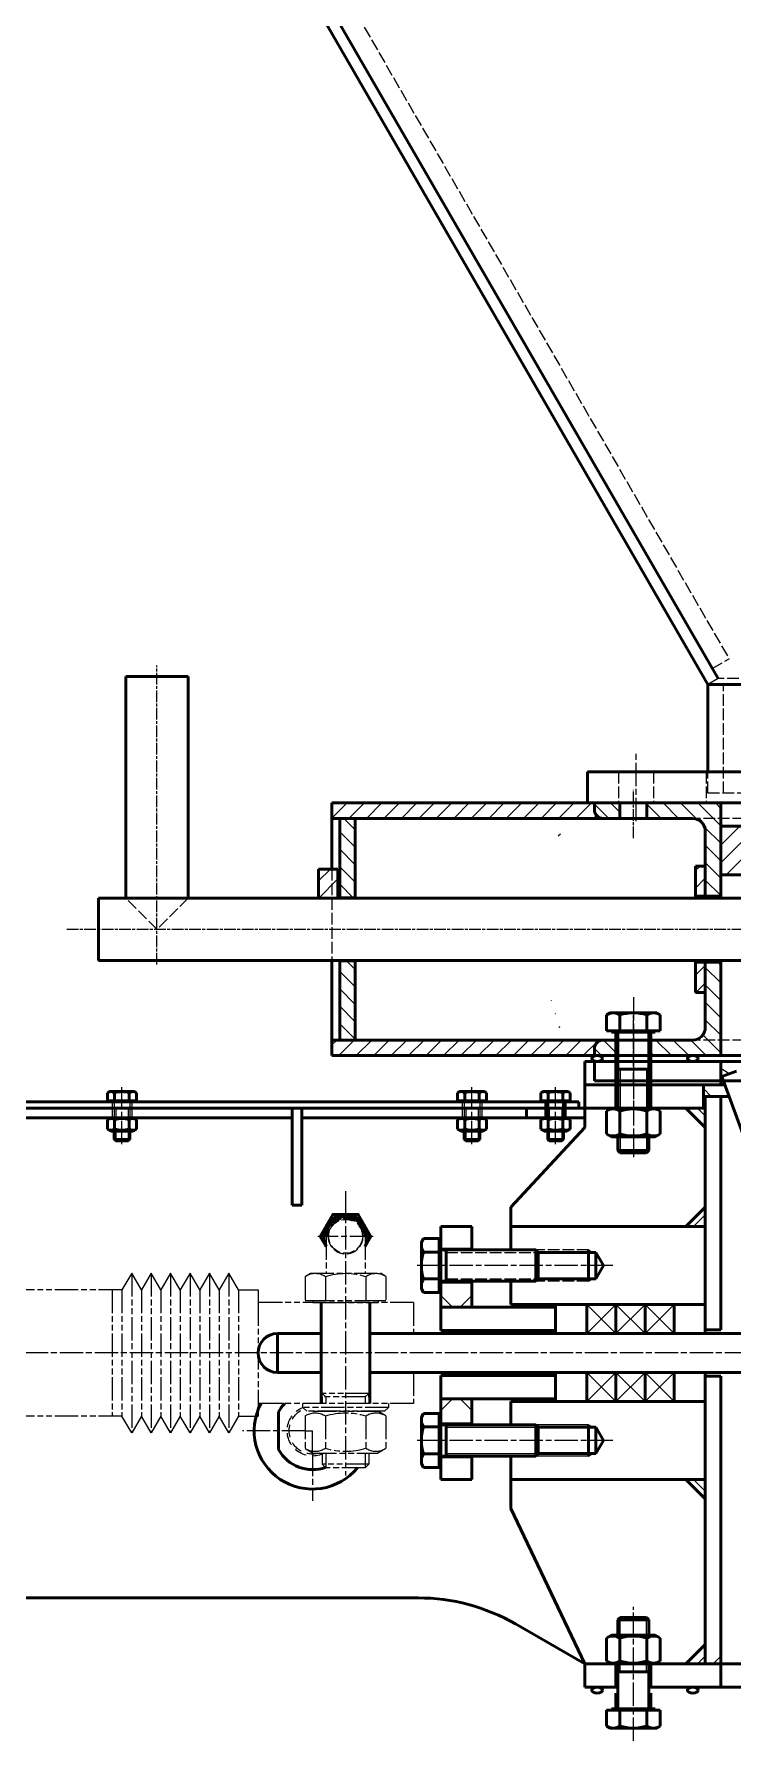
# Model space of a CAD drawing. Header units: millimetres. Extents: x -1263456 to 2767218, y -83310 to 50301.
# Drawn here: x 1101855 to 1102214, y -45662 to -44784 of the extents above; entities that cross this region are included whole.
import ezdxf

# ---------------------------------------------------------------- set-up
doc = ezdxf.new("R2010")
doc.units = ezdxf.units.MM
for name, pattern in [('AM_ISO02W050', [7.5, 6, -1.5]), ('AM_ISO08W050', [18, 12, -1.5, 3, -1.5]), ('AM_ISO08W050x2', [9, 6, -0.75, 1.5, -0.75]), ('AM_ISO09W050', [22.5, 12, -1.5, 3, -1.5, 3, -1.5]), ('CENTER', [7, 4, -1, 1, -1]), ('HIDDEN', [9.525, 6.35, -3.175])]:
    doc.linetypes.add(name, pattern=pattern)
doc.layers.get('0').update_dxf_attribs({"color": 255, "lineweight": 50})
for name, color, linetype, lineweight in [('AM_0', 7, 'Continuous', 50), ('AM_03', 6, 'HIDDEN', 5), ('AM_07', 4, 'CENTER', 18), ('AM_08', 1, 'Continuous', 5), ('AM_0N', 7, 'Continuous', 50), ('AM_11', 3, 'AM_ISO09W050', 25), ('AM_3', 6, 'AM_ISO02W050', 25), ('AM_4', 3, 'Continuous', 25), ('AM_4N', 3, 'Continuous', 25), ('AM_7', 4, 'AM_ISO08W050', 25), ('AM_8', 1, 'Continuous', 25)]:
    doc.layers.add(name, color=color, linetype=linetype, lineweight=lineweight)
pattern_1 = [(45, (7037.027, -1588.421), (-4.490128, 4.490128), [])]
pattern_2 = [(135, (7037.027, -1607.877), (-4.490128, -4.490128), [])]
pattern_3 = [(135, (7037.027, -1588.421), (-4.490128, -4.490128), [])]

# ---------------------------------------------------------------- blocks, each defined once
blk = doc.blocks.new('A$C2674245e')
at = {"layer": 'AM_8'}
h = blk.add_hatch(dxfattribs=at)
h.set_pattern_fill('ANSI31', color=256, scale=2)
h.set_pattern_definition(pattern_1)
h.paths.add_polyline_path([(874.41, 162.67), (836.41, 162.67), (836.41, 154.67), (852.96, 154.67), (874.41, 154.67)])
h = blk.add_hatch(dxfattribs=at)
h.set_pattern_fill('ANSI31', color=256, scale=2)
h.set_pattern_definition(pattern_1)
edge = h.paths.add_edge_path()
edge.add_line((901.41, 162.67), (888.41, 162.67))
edge.add_line((888.41, 162.67), (888.41, 154.67))
edge.add_line((888.41, 154.67), (896.91, 154.67))
edge.add_arc((896.91, 159.17), 4.5, 270, 360)
edge.add_line((901.41, 159.17), (901.41, 162.67))
edge = h.paths.add_edge_path()
edge.add_line((844.41, 80.67), (836.41, 80.67))
edge.add_line((836.41, 80.67), (836.41, 40.67))
edge.add_line((836.41, 40.67), (850.91, 40.67))
edge.add_arc((850.91, 47.17), 6.5, 180, 270, ccw=False)
edge.add_line((844.41, 47.17), (844.41, 80.67))
h.paths.add_polyline_path([(872.41, 40.67), (850.91, 40.67), (836.41, 40.67), (836.41, 32.67), (872.41, 32.67)])
edge = h.paths.add_edge_path()
edge.add_line((896.91, 40.67), (890.41, 40.67))
edge.add_line((890.41, 40.67), (890.41, 32.67))
edge.add_line((890.41, 32.67), (901.41, 32.67))
edge.add_line((901.41, 32.67), (901.41, 36.17))
edge.add_arc((896.91, 36.17), 4.5, 0, 90)
h = blk.add_hatch(dxfattribs=at)
h.set_pattern_fill('ANSI31', color=256, scale=2, angle=90)
h.set_pattern_definition(pattern_2)
edge = h.paths.add_edge_path()
edge.add_line((1036.41, 162.67), (913.47, 162.67))
edge.add_ellipse((873.04, 96.68), major_axis=(0, 98.82), ratio=0.549719, start_angle=305.93494, end_angle=311.89913, ccw=False)
edge.add_line((917.03, 154.67), (1036.41, 154.67))
edge.add_line((1036.41, 154.67), (1036.41, 162.67))
edge = h.paths.add_edge_path()
edge.add_ellipse((873.04, 96.68), major_axis=(0, 98.82), ratio=0.549719, start_angle=305.93494, end_angle=311.89913)
edge.add_line((913.47, 162.67), (901.41, 162.67))
edge.add_line((901.41, 162.67), (901.41, 159.17))
edge.add_arc((896.91, 159.17), 4.5, -90, 0, ccw=False)
edge.add_line((896.91, 154.67), (917.03, 154.67))
h = blk.add_hatch(dxfattribs=at)
h.set_pattern_fill('ANSI31', color=256, scale=2, angle=90)
h.set_pattern_definition(pattern_3)
h.paths.add_polyline_path([(361.41, 150.67), (336.41, 150.67), (336.41, 125.67), (361.41, 125.67)])
h.paths.add_polyline_path([(836.41, 150.67), (811.41, 150.67), (811.41, 125.67), (836.41, 125.67)])
h = blk.add_hatch(dxfattribs=at)
h.set_pattern_fill('ANSI31', color=256, scale=2)
h.set_pattern_definition(pattern_1)
h.paths.add_polyline_path([(844.41, 148.17, -0.414214), (850.91, 154.67), (836.41, 154.67), (836.41, 114.67), (844.41, 114.67), (844.41, 130.17)])
h = blk.add_hatch(dxfattribs=at)
h.set_pattern_fill('ANSI31', color=256, scale=2)
h.set_pattern_definition([(45, (7037.027, -1607.877), (-4.490128, 4.490128), [])])
h.paths.add_polyline_path([(1032.41, 154.67), (1024.41, 154.67), (1024.41, 113.92), (1032.41, 113.92)])
h.paths.add_polyline_path([(1032.41, 81.42), (1024.41, 81.42), (1024.41, 40.67), (1032.41, 40.67)])
h = blk.add_hatch(dxfattribs=at)
h.set_pattern_fill('ANSI31', color=256, scale=2, angle=90)
h.set_pattern_definition(pattern_3)
h.paths.add_polyline_path([(139.5, 128.67), (136.41, 128.67), (129.5, 128.67), (129.5, 113.67), (139.5, 113.67)])
h.paths.add_polyline_path([(1043.33, 128.67), (1036.41, 128.67), (1033.33, 128.67), (1033.33, 113.67), (1043.33, 113.67)])
h = blk.add_hatch(dxfattribs=at)
h.set_pattern_fill('ANSI31', color=256, scale=2, angle=90)
h.set_pattern_definition(pattern_3)
h.paths.add_polyline_path([(849.41, 130.17), (844.41, 130.17), (844.41, 114.67), (849.41, 114.67)])
h.paths.add_polyline_path([(849.41, 80.67), (844.41, 80.67), (844.41, 65.17), (849.41, 65.17)])
h = blk.add_hatch(dxfattribs=at)
h.set_pattern_fill('ANSI31', color=256, scale=2, angle=90)
h.set_pattern_definition(pattern_2)
edge = h.paths.add_edge_path()
edge.add_line((1036.41, 40.67), (917.8, 40.67))
edge.add_ellipse((873.04, 96.68), major_axis=(0, 98.82), ratio=0.549719, start_angle=229.63178, end_angle=235.47662, ccw=False)
edge.add_line((914.43, 32.67), (1036.41, 32.67))
edge.add_line((1036.41, 32.67), (1036.41, 40.67))
edge = h.paths.add_edge_path()
edge.add_ellipse((873.04, 96.68), major_axis=(0, 98.82), ratio=0.549719, start_angle=229.63178, end_angle=235.47662)
edge.add_line((917.8, 40.67), (896.91, 40.67))
edge.add_arc((896.91, 36.17), 4.5, 0, 90, ccw=False)
edge.add_line((901.41, 36.17), (901.41, 32.67))
edge.add_line((901.41, 32.67), (914.43, 32.67))
at = {"layer": 'AM_0'}
for p, q in [((1142.41, 227.67), (1110.41, 227.67)), ((1110.41, 113.67), (1110.41, 227.67)), ((1142.41, 113.67), (1142.41, 227.67)), ((836.41, 162.67), (586.41, 162.67)), ((836.41, 113.67), (836.41, 162.67)), ((874.41, 154.67), (874.41, 162.67)), ((888.41, 154.67), (888.41, 162.67)), ((901.41, 162.67), (1036.41, 162.67)), ((1036.41, 154.67), (1036.41, 162.67)), ((836.41, 150.67), (586.41, 150.67)), ((896.91, 154.67), (1036.41, 154.67)), ((1024.41, 113.67), (1024.41, 154.67)), ((1032.41, 113.67), (1032.41, 154.67)), ((1036.41, 154.67), (1036.41, 128.67)), ((836.41, 125.67), (586.41, 125.67)), ((849.41, 130.17), (844.41, 130.17)), ((844.41, 113.67), (844.41, 130.17)), ((849.41, 113.67), (849.41, 130.17)), ((1036.41, 128.67), (1033.33, 128.67)), ((1033.33, 128.67), (1033.33, 113.67)), ((1043.33, 128.67), (1036.41, 128.67)), ((1043.33, 128.67), (1043.33, 113.67)), ((849.41, 114.67), (836.41, 114.67)), ((1156.41, 113.67), (616.13, 113.67)), ((849.41, 113.67), (836.41, 113.67)), ((1032.41, 113.92), (1024.41, 113.92)), ((1032.41, 113.67), (1024.41, 113.67)), ((1156.41, 113.67), (1156.41, 81.67)), ((1156.41, 81.67), (560.7, 81.67)), ((836.41, 32.67), (836.41, 81.67)), ((849.41, 80.67), (836.41, 80.67)), ((844.41, 65.17), (844.41, 81.67)), ((849.41, 65.17), (849.41, 81.67)), ((1024.41, 40.67), (1024.41, 81.67)), ((1032.41, 81.67), (1024.41, 81.67)), ((1032.41, 81.42), (1024.41, 81.42)), ((1032.41, 40.67), (1032.41, 81.67)), ((1036.41, 81.67), (1036.41, 40.67)), ((849.41, 65.17), (844.41, 65.17)), ((872.41, 40.67), (872.41, 32.67)), ((890.41, 40.67), (890.41, 32.67)), ((896.91, 40.67), (1036.41, 40.67)), ((1036.41, 32.67), (1036.41, 40.67)), ((836.41, 32.67), (586.41, 32.67)), ((901.41, 32.67), (1036.41, 32.67))]:
    blk.add_line(p, q, dxfattribs=at)
at = {"layer": 'AM_0N'}
for p, q in [((836.41, 113.67), (836.41, 162.67)), ((836.41, 162.67), (901.41, 162.67)), ((901.41, 162.67), (901.41, 159.17)), ((896.91, 154.67), (850.91, 154.67)), ((844.41, 148.17), (844.41, 113.67)), ((836.41, 81.67), (836.41, 32.67)), ((844.41, 47.17), (844.41, 81.67)), ((896.91, 40.67), (850.91, 40.67)), ((901.41, 32.67), (901.41, 36.17)), ((836.41, 32.67), (901.41, 32.67))]:
    blk.add_line(p, q, dxfattribs=at)
for centre, radius, start, end in [((896.91, 159.17), 4.5, 270, 0), ((850.91, 148.17), 6.5, 90, 180)]:
    blk.add_arc(centre, radius, start, end, dxfattribs=at)
at = {"layer": 'AM_0N', "extrusion": (0, 0, -1)}
for centre, radius, start, end in [((-850.91, 47.17), 6.5, 270, 0), ((-896.91, 36.17), 4.5, 90, 180)]:
    blk.add_arc(centre, radius, start, end, dxfattribs=at)
at = {"layer": 'AM_3'}
for p, q in [((321.91, 154.67), (852.96, 154.67)), ((1036.41, 128.67), (1036.41, 81.67)), ((1110.41, 113.67), (1126.41, 97.67)), ((1126.41, 97.67), (1142.41, 113.67)), ((321.91, 40.67), (850.91, 40.67))]:
    blk.add_line(p, q, dxfattribs=at)
at = {"layer": 'AM_7', "linetype": 'AM_ISO08W050x2'}
for p, q in [((1126.41, 79.53), (1126.41, 233.32)), ((881.41, 144.49), (881.41, 169.32)), ((1172.83, 97.67), (586.41, 97.67)), ((881.41, 18.02), (881.41, 55.06))]:
    blk.add_line(p, q, dxfattribs=at)
blk = doc.blocks.new('A$Cf68e3cce')
at = {"layer": 'AM_0', "color": 2}
for p, q in [((679.98, 2287.89, 6487349.28), (1619.31, 660.93, 6487349.28)), ((686.9, 2287.89, 6487349.28), (1624.5, 663.93, 6487349.28)), ((2135.31, 660.93, 6487349.28), (1619.31, 660.93, 6487349.28)), ((1619.31, 615.97, 6487349.28), (1619.31, 660.93, 6487349.28)), ((1557.31, 599.97, 6487349.28), (1557.31, 615.97, 6487349.28)), ((1557.31, 615.97, 6487349.28), (2197.31, 615.97, 6487349.28)), ((1557.31, 599.97, 6487349.28), (2197.31, 599.97, 6487349.28)), ((1560.93, 466.97, 6487349.28), (2190.93, 466.97, 6487349.28)), ((1560.93, 466.97, 6487349.28), (1560.93, 456.97, 6487349.28)), ((1560.93, 456.97, 6487349.28), (2190.93, 456.97, 6487349.28))]:
    blk.add_line(p, q, dxfattribs=at)
at = {"layer": 'AM_3', "color": 2}
for p, q in [((520.05, 2596.89, 6487349.28), (1630.16, 674.12, 6487349.28)), ((1621.5, 669.12, 6487349.28), (1630.16, 674.12, 6487349.28)), ((1624.5, 663.93, 6487349.28), (1619.31, 660.93, 6487349.28)), ((2130.11, 663.93, 6487349.28), (1624.5, 663.93, 6487349.28)), ((1627.31, 604.97, 6487349.28), (1627.31, 660.93, 6487349.28)), ((1573.31, 615.97, 6487349.28), (1573.31, 599.97, 6487349.28)), ((1591.31, 615.97, 6487349.28), (1591.31, 599.97, 6487349.28)), ((1618.31, 615.97, 6487349.28), (1618.31, 599.97, 6487349.28)), ((1619.31, 604.97, 6487349.28), (1619.31, 615.97, 6487349.28)), ((2135.31, 604.97, 6487349.28), (1619.31, 604.97, 6487349.28))]:
    blk.add_line(p, q, dxfattribs=at)
at = {"layer": 'AM_7', "color": 2}
blk.add_line((1582.31, 590.64, 6487349.28), (1582.31, 625.44, 6487349.28), dxfattribs=at)
at = {"color": 2, "xscale": -1}
blk.add_blockref('A$C2674245e', (2462.35, 437.3, 6487349.28), dxfattribs=at)
blk = doc.blocks.new('A$C6EFF79BD')
at = {"layer": 'AM_0'}
blk.add_line((746.5, -9.68), (746.5, 9.68), dxfattribs=at)
for radius, start, end in [(30, 219.29648, 27.81814), (20, 28.95502, 44.427), (20, 250.00016, 331.04498)]:
    blk.add_arc((729, 0), radius, start, end, dxfattribs=at)
at = {"layer": 'AM_03'}
for radius, start, end in [(13, 242.20423, 67.38014), (12, 253.40216, 69.36065)]:
    blk.add_arc((729, 0), radius, start, end, dxfattribs=at)
at = {"layer": 'AM_7'}
for p, q in [((732.79, 0), (765, 0)), ((729, -11.3), (729, -36))]:
    blk.add_line(p, q, dxfattribs=at)
at = {"layer": 'AM_8'}
for p in [(732.79, 0), (729, -11.3)]:
    blk.add_line(p, (729, 0), dxfattribs=at)
blk = doc.blocks.new('532SG2 SIDE VBIEW1')
at = {"layer": 'AM_0'}
for p, q in [((220021.36, 28669.01), (220023.22, 28670.08)), ((220021.36, 28669.01), (220021.36, 28660.88)), ((220047.22, 28670.08), (220023.22, 28670.08)), ((220028.29, 28669.01), (220028.29, 28660.88)), ((220042.15, 28669.01), (220042.15, 28660.88)), ((220049.08, 28669.01), (220047.22, 28670.08)), ((220049.08, 28669.01), (220049.08, 28660.88)), ((220021.36, 28660.88), (220023.98, 28660.88)), ((220023.98, 28660.88), (220046.47, 28660.88)), ((220023.98, 28660.88), (220023.98, 28660.08)), ((220027.22, 28660.08), (220023.98, 28660.08)), ((220026.22, 28648.08), (220026.22, 28660.08)), ((220043.22, 28660.08), (220027.22, 28660.08)), ((220027.22, 28660.08), (220027.22, 28642.31)), ((220046.47, 28660.08), (220043.22, 28660.08)), ((220043.22, 28660.08), (220043.22, 28638.31)), ((220044.22, 28648.08), (220044.22, 28660.08)), ((220046.47, 28660.88), (220049.08, 28660.88)), ((220046.47, 28660.88), (220046.47, 28660.08)), ((220060.22, 28645.08), (219420.22, 28645.08)), ((219990.22, 28645.08), (219990.22, 28633.08)), ((220026.22, 28649.08), (220026.22, 28621.08)), ((220026.22, 28645.08), (220026.22, 28633.08)), ((220027.22, 28641.08), (220027.22, 28642.31)), ((220043.22, 28641.08), (220043.22, 28642.31)), ((220044.22, 28649.08), (220044.22, 28621.08)), ((220044.22, 28645.08), (220044.22, 28633.08)), ((220060.22, 28645.08), (220060.22, 28633.08)), ((219989.68, 28637.4), (219942.98, 28509.08)), ((219989.68, 28637.4), (219982.17, 28640.14)), ((220027.22, 28641.08), (220027.22, 28621.08)), ((220027.22, 28641.08), (220043.22, 28641.08)), ((220043.22, 28641.08), (220043.22, 28621.08)), ((219985.93, 28627.08), (219999.22, 28627.08)), ((219988.11, 28633.08), (219990.22, 28633.08)), ((220060.22, 28633.08), (219990.22, 28633.08)), ((219990.22, 28627.08), (219990.22, 28507.08)), ((219998.22, 28627.08), (219998.22, 28505.08)), ((220060.22, 28633.08), (219999.22, 28633.08)), ((219999.22, 28633.08), (219999.22, 28621.08)), ((220060.22, 28633.08), (220060.22, 28621.08)), ((219998.22, 28611.08), (220008.22, 28621.08)), ((220071.22, 28621.08), (219998.22, 28621.08)), ((220021.36, 28619.58), (220023.97, 28621.08)), ((220021.36, 28607.79), (220021.36, 28619.58)), ((220046.47, 28621.08), (220023.97, 28621.08)), ((220028.29, 28607.79), (220028.29, 28619.58)), ((220042.15, 28607.79), (220042.15, 28619.58)), ((220049.08, 28619.58), (220046.47, 28621.08)), ((220049.08, 28607.79), (220049.08, 28619.58)), ((220060.22, 28621.08), (220060.22, 28611.08)), ((220205.72, 28616.08), (220060.22, 28616.08)), ((220713.22, 28624.23), (220063.22, 28624.23)), ((220063.22, 28624.23), (220063.22, 28621.08)), ((220078.45, 28621.08), (220071.99, 28621.08)), ((220671.22, 28621.08), (220079.22, 28621.08)), ((220090.22, 28621.08), (220090.22, 28616.08)), ((220205.72, 28621.08), (220205.72, 28571.08)), ((220210.72, 28621.08), (220210.72, 28571.08)), ((220385.72, 28616.08), (220210.72, 28616.08)), ((220021.36, 28607.79), (220023.97, 28606.28)), ((220049.08, 28607.79), (220046.47, 28606.28)), ((220098.22, 28570.08), (220060.22, 28611.08)), ((220046.47, 28606.28), (220023.97, 28606.28)), ((220027.22, 28606.28), (220027.22, 28599.31)), ((220028.45, 28598.08), (220027.22, 28599.31)), ((220027.22, 28599.31), (220043.22, 28599.31)), ((220043.22, 28599.31), (220041.99, 28598.08)), ((220043.22, 28606.28), (220043.22, 28599.31)), ((220028.45, 28598.08), (220041.99, 28598.08)), ((219998.22, 28570.08), (220008.22, 28560.08)), ((220098.22, 28560.08), (220098.22, 28570.08)), ((220210.72, 28571.08), (220205.72, 28571.08)), ((219998.22, 28560.08), (220098.22, 28560.08)), ((220098.22, 28560.08), (220098.22, 28548.08)), ((220118.22, 28560.08), (220118.22, 28548.08)), ((220118.22, 28560.08), (220134.22, 28560.08)), ((220134.22, 28560.08), (220134.22, 28506.58)), ((220050.64, 28540.08), (220054.55, 28546.86)), ((220054.55, 28546.86), (220054.55, 28533.31)), ((220084.22, 28546.86), (220054.55, 28546.86)), ((220058.22, 28548.08), (220058.22, 28532.08)), ((220118.22, 28548.58), (220134.22, 28548.58)), ((220050.64, 28540.08), (220054.55, 28533.31)), ((220084.22, 28533.31), (220054.55, 28533.31)), ((220098.22, 28532.08), (220098.22, 28520.08)), ((220118.22, 28532.08), (220118.22, 28518.58)), ((220118.22, 28531.58), (220134.22, 28531.58)), ((219998.22, 28520.08), (220098.22, 28520.08)), ((220014.22, 28520.08), (220014.22, 28505.08)), ((220029.22, 28520.08), (220029.22, 28505.08)), ((220044.22, 28520.08), (220044.22, 28505.08)), ((220059.22, 28520.08), (220059.22, 28505.08)), ((220075.22, 28520.08), (220075.22, 28505.08)), ((220170.72, 28521.08), (220170.72, 28469.08)), ((220195.72, 28521.08), (220195.72, 28469.08)), ((220075.22, 28518.58), (220134.22, 28518.58)), ((219338.61, 28505.08), (220170.72, 28505.08)), ((219990.22, 28507.08), (219998.22, 28507.08)), ((220075.22, 28506.58), (220134.22, 28506.58)), ((220195.72, 28505.08), (220218.22, 28505.08)), ((220218.22, 28505.08), (220218.22, 28485.08)), ((219338.61, 28485.08), (220170.72, 28485.08)), ((219998.22, 28485.08), (219998.22, 28335.08)), ((220014.22, 28470.08), (220014.22, 28485.08)), ((220029.22, 28470.08), (220029.22, 28485.08)), ((220044.22, 28470.08), (220044.22, 28485.08)), ((220059.22, 28470.08), (220059.22, 28485.08)), ((220075.22, 28470.08), (220075.22, 28485.08)), ((220195.72, 28485.08), (220218.22, 28485.08)), ((219990.22, 28483.08), (219990.22, 28335.08)), ((219990.22, 28483.08), (219998.22, 28483.08)), ((220075.22, 28483.58), (220134.22, 28483.58)), ((220134.22, 28430.08), (220134.22, 28483.58)), ((219998.22, 28470.08), (220098.22, 28470.08)), ((220075.22, 28471.58), (220134.22, 28471.58)), ((220098.22, 28458.08), (220098.22, 28470.08)), ((220118.22, 28458.08), (220118.22, 28471.58)), ((220058.22, 28442.08), (220058.22, 28458.08)), ((220118.22, 28458.58), (220134.22, 28458.58)), ((220050.64, 28450.08), (220054.55, 28456.86)), ((220050.64, 28450.08), (220054.55, 28443.31)), ((220084.22, 28456.86), (220054.55, 28456.86)), ((220054.55, 28443.31), (220054.55, 28456.86)), ((220084.22, 28443.31), (220054.55, 28443.31)), ((220098.22, 28430.08), (220098.22, 28442.08)), ((220118.22, 28430.08), (220118.22, 28442.08)), ((220118.22, 28441.58), (220134.22, 28441.58)), ((219998.22, 28430.08), (220098.22, 28430.08)), ((219998.22, 28420.08), (220008.22, 28430.08)), ((220098.22, 28430.08), (220098.22, 28415.08)), ((220118.22, 28430.08), (220134.22, 28430.08)), ((220098.22, 28415.08), (220060.22, 28335.08)), ((220571.22, 28369.08), (220145.9, 28369.08)), ((220027.22, 28357.86), (220028.45, 28359.08)), ((220043.22, 28357.86), (220027.22, 28357.86)), ((220027.22, 28349.88), (220027.22, 28357.86)), ((220041.99, 28359.08), (220028.45, 28359.08)), ((220041.99, 28359.08), (220043.22, 28357.86)), ((220043.22, 28349.88), (220043.22, 28357.86)), ((220060.22, 28335.08), (220095.9, 28355.69)), ((219998.22, 28345.08), (220008.22, 28335.08)), ((220021.36, 28348.38), (220023.97, 28349.88)), ((220021.36, 28348.38), (220021.36, 28336.59)), ((220023.97, 28349.88), (220046.47, 28349.88)), ((220028.29, 28348.38), (220028.29, 28336.59)), ((220042.15, 28348.38), (220042.15, 28336.59)), ((220049.08, 28348.38), (220046.47, 28349.88)), ((220049.08, 28348.38), (220049.08, 28336.59)), ((219420.22, 28335.08), (220060.22, 28335.08)), ((219990.22, 28335.08), (219990.22, 28323.08)), ((220021.36, 28336.59), (220023.97, 28335.08)), ((220023.97, 28335.08), (220046.47, 28335.08)), ((220026.22, 28323.08), (220026.22, 28335.08)), ((220027.22, 28331.08), (220027.22, 28335.08)), ((220043.22, 28331.08), (220043.22, 28335.08)), ((220044.22, 28323.08), (220044.22, 28335.08)), ((220049.08, 28336.59), (220046.47, 28335.08)), ((220060.22, 28335.08), (220060.22, 28323.08)), ((220027.22, 28331.08), (220027.22, 28329.86)), ((220043.22, 28331.08), (220027.22, 28331.08)), ((220027.22, 28312.08), (220027.22, 28329.86)), ((220043.22, 28331.08), (220043.22, 28329.86)), ((220043.22, 28312.08), (220043.22, 28329.86)), ((220027.22, 28323.08), (219453.22, 28323.08)), ((220026.22, 28312.08), (220026.22, 28320.08)), ((220060.22, 28323.08), (220043.22, 28323.08)), ((220044.22, 28312.08), (220044.22, 28320.08)), ((220021.36, 28303.16), (220021.36, 28311.28)), ((220023.98, 28311.28), (220021.36, 28311.28)), ((220023.98, 28312.08), (220027.22, 28312.08)), ((220023.98, 28311.28), (220023.98, 28312.08)), ((220046.47, 28311.28), (220023.98, 28311.28)), ((220027.22, 28312.08), (220043.22, 28312.08)), ((220028.29, 28303.16), (220028.29, 28311.28)), ((220042.15, 28303.16), (220042.15, 28311.28)), ((220043.22, 28312.08), (220046.47, 28312.08)), ((220046.47, 28311.28), (220046.47, 28312.08)), ((220049.08, 28311.28), (220046.47, 28311.28)), ((220049.08, 28303.16), (220049.08, 28311.28)), ((220021.36, 28303.16), (220023.22, 28302.08)), ((220023.22, 28302.08), (220047.22, 28302.08)), ((220049.08, 28303.16), (220047.22, 28302.08))]:
    blk.add_line(p, q, dxfattribs=at)
blk.add_lwpolyline([(220193.22, 28549.89), (220196.22, 28555.08), (220189.72, 28566.34), (220176.72, 28566.34), (220170.22, 28555.08), (220173.22, 28549.89)], dxfattribs=at)
for centre, radius, start, end in [((220024.82, 28663.96), 6.12, 55.55313, 115.55313), ((220035.22, 28647.18), 22.91, 72.38753, 107.61247), ((220045.62, 28663.96), 6.12, 64.44687, 124.44687), ((220024.83, 28614.52), 6.13, 55.56153, 115.56153), ((220035.22, 28597.75), 22.9, 72.38303, 107.61697), ((220045.62, 28614.52), 6.13, 64.43847, 124.43847), ((220024.83, 28612.85), 6.13, 244.43847, 304.43847), ((220035.22, 28629.62), 22.9, 252.38303, 287.61697), ((220045.62, 28612.85), 6.13, 235.56153, 295.56153), ((220183.22, 28555.08), 11.26, 332.65181, 207.34819), ((220183.22, 28555.08), 10, 0, 180), ((220218.22, 28495.08), 10, 270, 90), ((220145.9, 28269.08), 100, 90, 120), ((220024.83, 28343.32), 6.13, 55.56153, 115.56153), ((220035.22, 28326.55), 22.9, 72.38303, 107.61697), ((220045.62, 28343.32), 6.13, 64.43847, 124.43847), ((220024.83, 28341.65), 6.13, 244.43847, 304.43847), ((220035.22, 28358.42), 22.9, 252.38303, 287.61697), ((220045.62, 28341.65), 6.13, 235.56153, 295.56153), ((220024.82, 28308.21), 6.12, 244.44687, 304.44687), ((220035.22, 28324.99), 22.91, 252.38753, 287.61247), ((220045.62, 28308.21), 6.12, 235.55313, 295.55313)]:
    blk.add_arc(centre, radius, start, end, dxfattribs=at)
for centre in [(220004.65, 28646.58), (220053.86, 28646.58), (220004.65, 28321.58), (220053.86, 28321.58)]:
    blk.add_ellipse(centre, major_axis=(-2.77, 0), ratio=0.540609, dxfattribs=at)
at = {"layer": 'AM_07'}
blk.add_line((220035.22, 28660.05), (220035.22, 28619.26), dxfattribs=at)
at = {"layer": 'AM_08'}
blk.add_line((219985.93, 28638.77), (219990.22, 28641.44), dxfattribs=at)
at = {"layer": 'AM_0N'}
for p, q in [((220067.71, 28628.95), (220068.72, 28629.53)), ((220067.71, 28628.95), (220067.71, 28624.83)), ((220069.41, 28624.83), (220067.71, 28624.83)), ((220068.72, 28629.53), (220081.72, 28629.53)), ((220069.41, 28624.83), (220069.41, 28624.23)), ((220081.04, 28624.83), (220069.41, 28624.83)), ((220071.47, 28628.95), (220071.47, 28624.83)), ((220078.97, 28628.95), (220078.97, 28624.83)), ((220082.73, 28624.83), (220081.04, 28624.83)), ((220081.04, 28624.83), (220081.04, 28624.23)), ((220082.73, 28628.95), (220081.72, 28629.53)), ((220082.73, 28628.95), (220082.73, 28624.83)), ((220110.71, 28628.95), (220111.72, 28629.53)), ((220110.71, 28628.95), (220110.71, 28624.83)), ((220110.71, 28624.83), (220112.41, 28624.83)), ((220124.72, 28629.53), (220111.72, 28629.53)), ((220112.41, 28624.83), (220124.04, 28624.83)), ((220112.41, 28624.83), (220112.41, 28624.23)), ((220114.47, 28628.95), (220114.47, 28624.83)), ((220121.97, 28628.95), (220121.97, 28624.83)), ((220124.04, 28624.83), (220125.73, 28624.83)), ((220124.04, 28624.83), (220124.04, 28624.23)), ((220125.73, 28628.95), (220124.72, 28629.53)), ((220125.73, 28628.95), (220125.73, 28624.83)), ((220290.71, 28628.95), (220291.72, 28629.53)), ((220290.71, 28628.95), (220290.71, 28624.83)), ((220292.41, 28624.83), (220290.71, 28624.83)), ((220291.72, 28629.53), (220304.72, 28629.53)), ((220304.04, 28624.83), (220292.41, 28624.83)), ((220292.41, 28624.83), (220292.41, 28624.23)), ((220294.47, 28628.95), (220294.47, 28624.83)), ((220301.97, 28628.95), (220301.97, 28624.83)), ((220304.04, 28624.83), (220304.04, 28624.23)), ((220305.73, 28624.83), (220304.04, 28624.83)), ((220305.73, 28628.95), (220304.72, 28629.53)), ((220305.73, 28628.95), (220305.73, 28624.83)), ((220067.71, 28615.1), (220069.42, 28616.08)), ((220069.41, 28624.23), (220071.22, 28624.23)), ((220081.02, 28616.08), (220069.42, 28616.08)), ((220070.22, 28624.23), (220070.22, 28621.08)), ((220070.22, 28621.08), (220070.22, 28616.08)), ((220071.22, 28624.23), (220079.22, 28624.23)), ((220071.22, 28624.23), (220071.22, 28621.08)), ((220071.22, 28621.08), (220071.22, 28616.08)), ((220079.22, 28624.23), (220081.04, 28624.23)), ((220079.22, 28624.23), (220079.22, 28621.08)), ((220079.22, 28621.08), (220079.22, 28616.08)), ((220080.22, 28624.23), (220080.22, 28621.08)), ((220080.22, 28621.08), (220080.22, 28616.08)), ((220082.73, 28615.1), (220081.02, 28616.08)), ((220110.71, 28615.1), (220112.42, 28616.08)), ((220114.22, 28624.23), (220112.41, 28624.23)), ((220112.42, 28616.08), (220124.02, 28616.08)), ((220122.22, 28624.23), (220114.22, 28624.23)), ((220124.04, 28624.23), (220122.22, 28624.23)), ((220125.73, 28615.1), (220124.02, 28616.08)), ((220290.71, 28615.1), (220292.42, 28616.08)), ((220292.41, 28624.23), (220294.22, 28624.23)), ((220304.02, 28616.08), (220292.42, 28616.08)), ((220294.22, 28624.23), (220302.22, 28624.23)), ((220302.22, 28624.23), (220304.04, 28624.23)), ((220305.73, 28615.1), (220304.02, 28616.08)), ((220067.71, 28610.27), (220067.71, 28615.1)), ((220067.71, 28610.27), (220069.42, 28609.28)), ((220081.02, 28609.28), (220069.42, 28609.28)), ((220071.22, 28609.28), (220071.22, 28605)), ((220071.47, 28610.27), (220071.47, 28615.1)), ((220078.97, 28610.27), (220078.97, 28615.1)), ((220079.22, 28609.28), (220079.22, 28605)), ((220082.73, 28610.27), (220081.02, 28609.28)), ((220082.73, 28610.27), (220082.73, 28615.1)), ((220110.71, 28610.27), (220110.71, 28615.1)), ((220110.71, 28610.27), (220112.42, 28609.28)), ((220112.42, 28609.28), (220124.02, 28609.28)), ((220114.22, 28609.28), (220114.22, 28605)), ((220114.47, 28610.27), (220114.47, 28615.1)), ((220121.97, 28610.27), (220121.97, 28615.1)), ((220122.22, 28609.28), (220122.22, 28605)), ((220125.73, 28610.27), (220124.02, 28609.28)), ((220125.73, 28610.27), (220125.73, 28615.1)), ((220290.71, 28610.27), (220290.71, 28615.1)), ((220290.71, 28610.27), (220292.42, 28609.28)), ((220304.02, 28609.28), (220292.42, 28609.28)), ((220294.22, 28609.28), (220294.22, 28605)), ((220294.47, 28610.27), (220294.47, 28615.1)), ((220301.97, 28610.27), (220301.97, 28615.1)), ((220302.22, 28609.28), (220302.22, 28605)), ((220305.73, 28610.27), (220304.02, 28609.28)), ((220305.73, 28610.27), (220305.73, 28615.1)), ((220079.22, 28605), (220071.22, 28605)), ((220071.22, 28605), (220071.99, 28604.23)), ((220078.45, 28604.23), (220071.99, 28604.23)), ((220078.45, 28604.23), (220079.22, 28605)), ((220114.22, 28605), (220122.22, 28605)), ((220114.99, 28604.23), (220114.22, 28605)), ((220114.99, 28604.23), (220121.45, 28604.23)), ((220122.22, 28605), (220121.45, 28604.23)), ((220302.22, 28605), (220294.22, 28605)), ((220294.22, 28605), (220294.99, 28604.23)), ((220301.45, 28604.23), (220294.99, 28604.23)), ((220301.45, 28604.23), (220302.22, 28605)), ((220085.45, 28548.08), (220084.22, 28546.86)), ((220084.22, 28533.31), (220084.22, 28546.86)), ((220131.5, 28548.08), (220085.45, 28548.08)), ((220085.45, 28532.08), (220085.45, 28548.08)), ((220131.5, 28548.08), (220132.72, 28548.08)), ((220131.5, 28532.08), (220131.5, 28548.08)), ((220134.22, 28548.08), (220132.72, 28548.08)), ((220135.02, 28551.33), (220134.22, 28551.33)), ((220134.22, 28551.33), (220134.22, 28548.08)), ((220134.22, 28548.08), (220134.22, 28532.08)), ((220135.02, 28551.33), (220135.02, 28553.94)), ((220143.15, 28553.94), (220135.02, 28553.94)), ((220135.02, 28528.84), (220135.02, 28551.33)), ((220143.15, 28547.02), (220135.02, 28547.02)), ((220143.15, 28553.94), (220144.22, 28552.08)), ((220144.22, 28552.08), (220144.22, 28528.08)), ((220084.22, 28533.31), (220085.45, 28532.08)), ((220131.5, 28532.08), (220085.45, 28532.08)), ((220131.5, 28532.08), (220132.72, 28532.08)), ((220134.22, 28532.08), (220132.72, 28532.08)), ((220134.22, 28532.08), (220134.22, 28528.84)), ((220135.02, 28528.84), (220134.22, 28528.84)), ((220143.15, 28533.15), (220135.02, 28533.15)), ((220135.02, 28526.22), (220135.02, 28528.84)), ((220143.15, 28526.22), (220135.02, 28526.22)), ((220143.15, 28526.22), (220144.22, 28528.08)), ((220084.22, 28456.86), (220085.45, 28458.08)), ((220131.5, 28458.08), (220085.45, 28458.08)), ((220085.45, 28458.08), (220085.45, 28442.08)), ((220131.5, 28458.08), (220131.5, 28442.08)), ((220131.5, 28458.08), (220132.72, 28458.08)), ((220134.22, 28458.08), (220132.72, 28458.08)), ((220134.22, 28458.08), (220134.22, 28461.33)), ((220135.02, 28461.33), (220134.22, 28461.33)), ((220134.22, 28442.08), (220134.22, 28458.08)), ((220143.15, 28463.94), (220135.02, 28463.94)), ((220135.02, 28463.94), (220135.02, 28461.33)), ((220135.02, 28461.33), (220135.02, 28438.84)), ((220143.15, 28463.94), (220144.22, 28462.08)), ((220144.22, 28438.08), (220144.22, 28462.08)), ((220084.22, 28456.86), (220084.22, 28443.31)), ((220143.15, 28457.02), (220135.02, 28457.02)), ((220085.45, 28442.08), (220084.22, 28443.31)), ((220131.5, 28442.08), (220085.45, 28442.08)), ((220131.5, 28442.08), (220132.72, 28442.08)), ((220134.22, 28442.08), (220132.72, 28442.08)), ((220134.22, 28438.84), (220134.22, 28442.08)), ((220143.15, 28443.15), (220135.02, 28443.15)), ((220135.02, 28438.84), (220134.22, 28438.84)), ((220135.02, 28438.84), (220135.02, 28436.22)), ((220143.15, 28436.22), (220135.02, 28436.22)), ((220143.15, 28436.22), (220144.22, 28438.08))]:
    blk.add_line(p, q, dxfattribs=at)
for centre, radius, start, end in [((220069.59, 28626.22), 3.32, 55.55313, 115.55313), ((220075.22, 28617.13), 12.41, 72.38753, 107.61247), ((220080.85, 28626.22), 3.32, 64.44687, 124.44687), ((220112.59, 28626.22), 3.32, 55.55313, 115.55313), ((220118.22, 28617.13), 12.41, 72.38753, 107.61247), ((220123.85, 28626.22), 3.32, 64.44687, 124.44687), ((220292.59, 28626.22), 3.32, 55.55313, 115.55313), ((220298.22, 28617.13), 12.41, 72.38753, 107.61247), ((220303.85, 28626.22), 3.32, 64.44687, 124.44687), ((220069.59, 28612.36), 3.32, 55.56153, 115.56153), ((220069.59, 28613.01), 3.32, 244.43847, 304.43847), ((220075.22, 28603.28), 12.4, 72.38303, 107.61697), ((220075.22, 28622.09), 12.4, 252.38303, 287.61697), ((220080.85, 28612.36), 3.32, 64.43847, 124.43847), ((220080.85, 28613.01), 3.32, 235.56153, 295.56153), ((220112.59, 28612.36), 3.32, 55.56153, 115.56153), ((220112.59, 28613.01), 3.32, 244.43847, 304.43847), ((220118.22, 28603.28), 12.4, 72.38303, 107.61697), ((220118.22, 28622.09), 12.4, 252.38303, 287.61697), ((220123.85, 28612.36), 3.32, 64.43847, 124.43847), ((220123.85, 28613.01), 3.32, 235.56153, 295.56153), ((220292.59, 28612.36), 3.32, 55.56153, 115.56153), ((220292.59, 28613.01), 3.32, 244.43847, 304.43847), ((220298.22, 28603.28), 12.4, 72.38303, 107.61697), ((220298.22, 28622.09), 12.4, 252.38303, 287.61697), ((220303.85, 28612.36), 3.32, 64.43847, 124.43847), ((220303.85, 28613.01), 3.32, 235.56153, 295.56153), ((220138.1, 28550.48), 6.12, 325.55313, 25.55313), ((220121.31, 28540.08), 22.91, 342.38753, 17.61247), ((220138.1, 28529.69), 6.12, 334.44687, 34.44687), ((220138.1, 28460.48), 6.12, 325.55313, 25.55313), ((220121.31, 28450.08), 22.91, 342.38753, 17.61247), ((220138.1, 28439.69), 6.12, 334.44687, 34.44687)]:
    blk.add_arc(centre, radius, start, end, dxfattribs=at)
at = {"layer": 'AM_11'}
for p, q in [((220173.22, 28555.08), (220173.22, 28536.08)), ((220193.22, 28555.08), (220193.22, 28536.08)), ((220162.43, 28534.47), (220165.22, 28536.08)), ((220162.43, 28534.47), (220162.43, 28521.88)), ((220201.22, 28536.08), (220165.22, 28536.08)), ((220172.82, 28534.47), (220172.82, 28521.88)), ((220193.62, 28534.47), (220193.62, 28521.88)), ((220204.01, 28534.47), (220201.22, 28536.08)), ((220204.01, 28534.47), (220204.01, 28521.88)), ((220238.22, 28527.58), (220243.22, 28536.08)), ((220243.22, 28536.08), (220243.22, 28454.08)), ((220243.22, 28536.08), (220248.22, 28527.58)), ((220248.22, 28527.58), (220253.22, 28536.08)), ((220253.22, 28536.08), (220253.22, 28454.08)), ((220253.22, 28536.08), (220258.22, 28527.58)), ((220258.22, 28527.58), (220263.22, 28536.08)), ((220263.22, 28536.08), (220263.22, 28454.08)), ((220263.22, 28536.08), (220268.22, 28527.58)), ((220268.22, 28527.58), (220273.22, 28536.08)), ((220273.22, 28536.08), (220273.22, 28454.08)), ((220273.22, 28536.08), (220278.22, 28527.58)), ((220278.22, 28527.58), (220283.22, 28536.08)), ((220283.22, 28536.08), (220283.22, 28454.08)), ((220283.22, 28536.08), (220288.22, 28527.58)), ((220288.22, 28527.58), (220293.22, 28536.08)), ((220293.22, 28536.08), (220293.22, 28454.08)), ((220293.22, 28536.08), (220298.22, 28527.58)), ((220148.22, 28521.08), (220228.22, 28521.08)), ((220148.22, 28521.08), (220148.22, 28505.08)), ((220162.43, 28521.88), (220166.42, 28521.88)), ((220166.42, 28521.88), (220200.03, 28521.88)), ((220166.42, 28521.88), (220166.42, 28521.08)), ((220171.22, 28521.08), (220166.42, 28521.08)), ((220195.22, 28521.08), (220171.22, 28521.08)), ((220200.03, 28521.08), (220195.22, 28521.08)), ((220200.03, 28521.88), (220204.01, 28521.88)), ((220200.03, 28521.88), (220200.03, 28521.08)), ((220228.22, 28527.58), (220228.22, 28521.08)), ((220238.22, 28527.58), (220228.22, 28527.58)), ((220228.22, 28521.08), (220228.22, 28469.08)), ((220238.22, 28527.58), (220238.22, 28462.58)), ((220248.22, 28527.58), (220248.22, 28462.58)), ((220248.22, 28527.58), (220248.22, 28462.58)), ((220248.22, 28527.58), (220248.22, 28462.58)), ((220258.22, 28527.58), (220258.22, 28462.58)), ((220258.22, 28527.58), (220258.22, 28462.58)), ((220258.22, 28527.58), (220258.22, 28462.58)), ((220268.22, 28527.58), (220268.22, 28462.58)), ((220268.22, 28527.58), (220268.22, 28462.58)), ((220268.22, 28527.58), (220268.22, 28462.58)), ((220278.22, 28527.58), (220278.22, 28462.58)), ((220278.22, 28527.58), (220278.22, 28462.58)), ((220278.22, 28527.58), (220278.22, 28462.58)), ((220288.22, 28527.58), (220288.22, 28462.58)), ((220288.22, 28527.58), (220288.22, 28462.58)), ((220288.22, 28527.58), (220288.22, 28462.58)), ((220298.22, 28527.58), (220478.22, 28527.58)), ((220298.22, 28527.58), (220298.22, 28462.58)), ((220298.22, 28527.58), (220298.22, 28462.58)), ((220303.22, 28527.58), (220303.22, 28462.58)), ((220148.22, 28485.08), (220148.22, 28469.08)), ((220148.22, 28469.08), (220228.22, 28469.08)), ((220161.22, 28469.08), (220161.22, 28467.08)), ((220161.22, 28467.08), (220205.22, 28467.08)), ((220161.22, 28467.08), (220163.22, 28465.08)), ((220170.72, 28474.31), (220195.72, 28474.31)), ((220173.06, 28472.47), (220171.22, 28474.31)), ((220171.22, 28472.47), (220171.22, 28474.31)), ((220171.22, 28472.47), (220171.22, 28469.08)), ((220173.06, 28472.47), (220173.06, 28469.08)), ((220173.06, 28472.47), (220195.22, 28472.47)), ((220193.38, 28472.47), (220195.22, 28474.31)), ((220193.38, 28472.47), (220193.38, 28469.08)), ((220195.22, 28472.47), (220195.22, 28474.31)), ((220195.22, 28472.47), (220195.22, 28469.08)), ((220205.22, 28467.08), (220203.22, 28465.08)), ((220205.22, 28467.08), (220205.22, 28469.08)), ((220228.22, 28469.08), (220228.22, 28462.58)), ((220162.43, 28462.69), (220166.57, 28465.08)), ((220162.43, 28462.69), (220162.43, 28445.98)), ((220163.22, 28465.08), (220203.22, 28465.08)), ((220199.87, 28465.08), (220166.57, 28465.08)), ((220172.83, 28462.69), (220172.83, 28445.98)), ((220193.62, 28462.69), (220193.62, 28445.98)), ((220204.01, 28462.69), (220202.78, 28463.41)), ((220204.01, 28462.69), (220204.01, 28445.98)), ((220238.22, 28462.58), (220228.22, 28462.58)), ((220238.22, 28462.58), (220243.22, 28454.08)), ((220243.22, 28454.08), (220248.22, 28462.58)), ((220248.22, 28462.58), (220253.22, 28454.08)), ((220253.22, 28454.08), (220258.22, 28462.58)), ((220258.22, 28462.58), (220263.22, 28454.08)), ((220263.22, 28454.08), (220268.22, 28462.58)), ((220268.22, 28462.58), (220273.22, 28454.08)), ((220273.22, 28454.08), (220278.22, 28462.58)), ((220278.22, 28462.58), (220283.22, 28454.08)), ((220283.22, 28454.08), (220288.22, 28462.58)), ((220288.22, 28462.58), (220293.22, 28454.08)), ((220293.22, 28454.08), (220298.22, 28462.58)), ((220298.22, 28462.58), (220478.22, 28462.58)), ((220162.43, 28445.98), (220166.57, 28443.58)), ((220199.87, 28443.58), (220166.57, 28443.58)), ((220171.22, 28443.58), (220171.22, 28437.93)), ((220173.06, 28443.58), (220173.06, 28436.08)), ((220193.38, 28443.58), (220193.38, 28436.08)), ((220195.22, 28443.58), (220195.22, 28437.93)), ((220204.01, 28445.98), (220199.87, 28443.58)), ((220171.22, 28437.93), (220195.22, 28437.93)), ((220173.06, 28436.08), (220171.22, 28437.93)), ((220173.06, 28436.08), (220193.38, 28436.08)), ((220195.22, 28437.93), (220193.38, 28436.08))]:
    blk.add_line(p, q, dxfattribs=at)
for centre, radius, start, end in [((220167.63, 28526.9), 9.19, 55.55313, 115.55313), ((220183.22, 28501.72), 34.36, 72.38753, 107.61247), ((220198.81, 28526.9), 9.19, 64.44687, 124.44687), ((220167.63, 28455.11), 9.19, 55.56153, 115.56153), ((220183.22, 28429.96), 34.35, 72.38303, 107.61697), ((220198.81, 28455.11), 9.19, 64.43847, 124.43847), ((220167.63, 28453.56), 9.19, 244.43847, 304.43847), ((220183.22, 28478.71), 34.35, 252.38303, 287.61697), ((220198.81, 28453.56), 9.19, 235.56153, 295.56153)]:
    blk.add_arc(centre, radius, start, end, dxfattribs=at)
at = {"layer": 'AM_3'}
for p, q in [((220113.22, 28624.23), (220113.22, 28621.08)), ((220113.22, 28621.08), (220113.22, 28616.08)), ((220114.22, 28624.23), (220114.22, 28621.08)), ((220114.99, 28621.08), (220114.22, 28621.85)), ((220114.22, 28621.08), (220114.22, 28616.08)), ((220114.99, 28621.08), (220114.99, 28616.08)), ((220121.45, 28621.08), (220122.22, 28621.85)), ((220121.45, 28621.08), (220121.45, 28616.08)), ((220122.22, 28624.23), (220122.22, 28621.08)), ((220122.22, 28621.08), (220122.22, 28616.08)), ((220123.22, 28624.23), (220123.22, 28621.08)), ((220123.22, 28621.08), (220123.22, 28616.08)), ((220293.22, 28624.23), (220293.22, 28621.08)), ((220293.22, 28621.08), (220293.22, 28616.08)), ((220294.22, 28624.23), (220294.22, 28621.08)), ((220294.99, 28621.08), (220294.22, 28621.85)), ((220294.22, 28621.08), (220294.22, 28616.08)), ((220294.99, 28621.08), (220294.99, 28616.08)), ((220301.45, 28621.08), (220302.22, 28621.85)), ((220301.45, 28621.08), (220301.45, 28616.08)), ((220302.22, 28624.23), (220302.22, 28621.08)), ((220302.22, 28621.08), (220302.22, 28616.08)), ((220303.22, 28624.23), (220303.22, 28621.08)), ((220303.22, 28621.08), (220303.22, 28616.08)), ((220058.22, 28548.08), (220056.03, 28546.86)), ((220058.22, 28548.08), (220098.22, 28548.08)), ((220131.5, 28546.86), (220084.22, 28546.86)), ((220131.5, 28546.86), (220132.72, 28548.08)), ((220058.22, 28532.08), (220056.03, 28533.31)), ((220058.22, 28532.08), (220098.22, 28532.08)), ((220131.5, 28533.31), (220084.22, 28533.31))]:
    blk.add_line(p, q, dxfattribs=at)
blk.add_circle((220183.22, 28555.08), 9, dxfattribs=at)
blk.add_arc((220183.22, 28555.08), 8.7, 140.08112, 113.13252, dxfattribs=at)
at = {"layer": 'AM_4'}
for p, q in [((220014.22, 28505.08), (220029.22, 28520.08)), ((220029.22, 28505.08), (220014.22, 28520.08)), ((220029.22, 28520.08), (220044.22, 28505.08)), ((220044.22, 28520.08), (220029.22, 28505.08)), ((220044.22, 28505.08), (220059.22, 28520.08)), ((220059.22, 28505.08), (220044.22, 28520.08)), ((220029.22, 28485.08), (220014.22, 28470.08)), ((220014.22, 28485.08), (220029.22, 28470.08)), ((220044.22, 28470.08), (220029.22, 28485.08)), ((220029.22, 28470.08), (220044.22, 28485.08)), ((220059.22, 28485.08), (220044.22, 28470.08)), ((220044.22, 28485.08), (220059.22, 28470.08)), ((220058.22, 28458.08), (220056.03, 28456.86)), ((220058.22, 28458.08), (220085.45, 28458.08)), ((220058.22, 28442.08), (220056.03, 28443.31)), ((220058.22, 28442.08), (220085.45, 28442.08))]:
    blk.add_line(p, q, dxfattribs=at)
at = {"layer": 'AM_4N'}
for p, q in [((220028.45, 28641.08), (220027.22, 28642.31)), ((220041.99, 28641.08), (220043.22, 28642.31)), ((220028.45, 28641.08), (220028.45, 28621.08)), ((220041.99, 28641.08), (220041.99, 28621.08)), ((220071.99, 28621.08), (220071.22, 28621.85)), ((220071.99, 28621.08), (220071.99, 28616.08)), ((220078.45, 28621.08), (220079.22, 28621.85)), ((220078.45, 28621.08), (220078.45, 28616.08)), ((220071.99, 28609.28), (220071.99, 28604.23)), ((220078.45, 28609.28), (220078.45, 28604.23)), ((220114.99, 28609.28), (220114.99, 28604.23)), ((220121.45, 28609.28), (220121.45, 28604.23)), ((220294.99, 28609.28), (220294.99, 28604.23)), ((220301.45, 28609.28), (220301.45, 28604.23)), ((220028.45, 28606.28), (220028.45, 28598.08)), ((220041.99, 28606.28), (220041.99, 28598.08)), ((220131.5, 28533.31), (220132.72, 28532.08)), ((220131.5, 28456.86), (220132.72, 28458.08)), ((220131.5, 28456.86), (220084.22, 28456.86)), ((220131.5, 28443.31), (220084.22, 28443.31)), ((220131.5, 28443.31), (220132.72, 28442.08)), ((220028.45, 28349.88), (220028.45, 28359.08)), ((220041.99, 28349.88), (220041.99, 28359.08)), ((220028.45, 28331.08), (220028.45, 28335.08)), ((220041.99, 28331.08), (220041.99, 28335.08)), ((220028.45, 28331.08), (220027.22, 28329.86)), ((220041.99, 28331.08), (220043.22, 28329.86))]:
    blk.add_line(p, q, dxfattribs=at)
at = {"layer": 'AM_7'}
for p, q in [((220035.22, 28678.15), (220035.22, 28595.81)), ((220075.22, 28602.57), (220075.22, 28631.83)), ((220118.22, 28602.57), (220118.22, 28631.83)), ((220298.22, 28602.57), (220298.22, 28631.83)), ((220183.22, 28578.29), (220183.22, 28432.09)), ((220169.02, 28555.08), (220197.42, 28555.08)), ((220118.22, 28548.58), (220134.22, 28548.58)), ((220045.8, 28540.08), (220146.4, 28540.08)), ((219328.22, 28495.08), (220836.2, 28495.08)), ((220045.8, 28450.08), (220146.4, 28450.08)), ((220118.22, 28441.58), (220134.22, 28441.58)), ((220035.22, 28295.53), (220035.22, 28364.55))]:
    blk.add_line(p, q, dxfattribs=at)
at = {"layer": 'AM_8'}
for p, q in [((219999.22, 28631.08), (219995.22, 28627.08)), ((220002.22, 28621.08), (219998.22, 28617.08)), ((220067.71, 28615.1), (220067.19, 28616.08)), ((220082.73, 28615.1), (220083.25, 28616.08)), ((220110.71, 28615.1), (220110.19, 28616.08)), ((220125.73, 28615.1), (220126.25, 28616.08)), ((220290.71, 28615.1), (220290.19, 28616.08)), ((220305.73, 28615.1), (220306.25, 28616.08)), ((219998.22, 28566.08), (220004.22, 28560.08)), ((220124.22, 28518.58), (220118.22, 28524.58)), ((220128.22, 28518.58), (220134.22, 28524.58)), ((220124.22, 28471.58), (220118.22, 28465.58)), ((220128.22, 28471.58), (220134.22, 28465.58)), ((219998.22, 28424.08), (220004.22, 28430.08)), ((219994.22, 28335.08), (219990.22, 28339.08)), ((220002.22, 28335.08), (219998.22, 28339.08))]:
    blk.add_line(p, q, dxfattribs=at)
at = {"layer": 'AM_0'}
blk.add_blockref('A$C6EFF79BD', (219471.22, 28455.08), dxfattribs=at)
blk = doc.blocks.new('A$Ced3e932d')
at = {"xscale": -1}
blk.add_blockref('532SG2 SIDE VBIEW1', (220157.22, -27570.2, 0.81), dxfattribs=at)
at = {"layer": 'AM_0'}
blk.add_blockref('A$Cf68e3cce', (-1458.94, 607.91, -6487348.47), dxfattribs=at)

msp = doc.modelspace()

# ---------------------------------------------------------------- block references
at = {"layer": 'AM_0'}
msp.add_blockref('A$Ced3e932d', (1102041.16, -46387.63, -1.06), dxfattribs=at)

doc.saveas('drawing.dxf')
